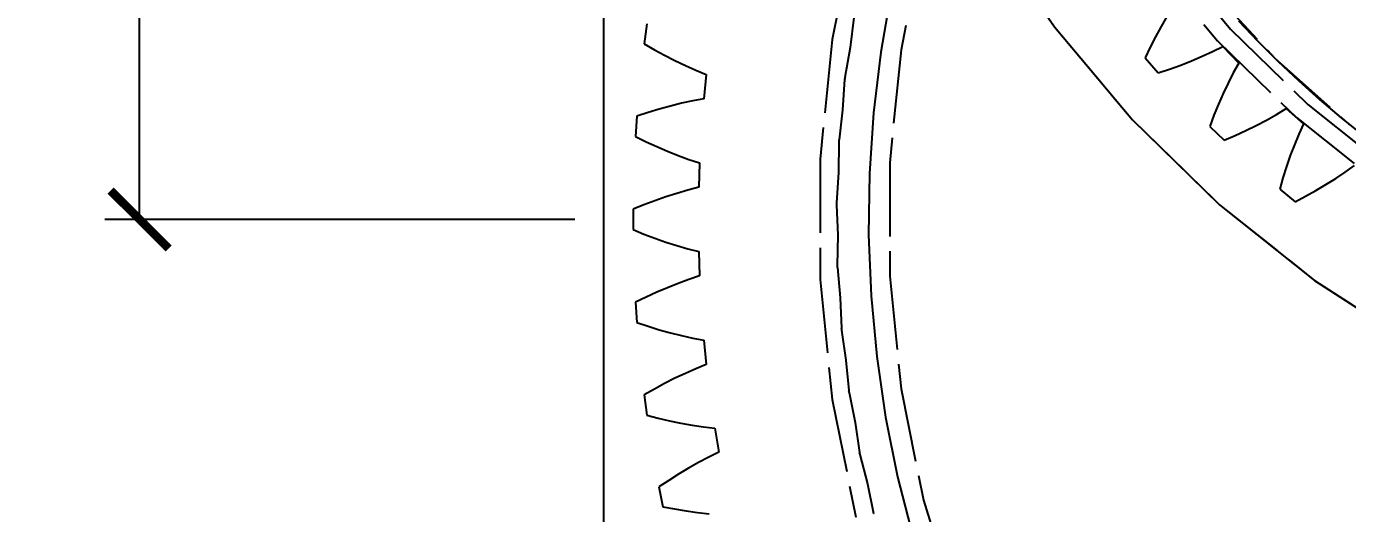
# Model space of a CAD drawing. Header units: millimetres. Extents: x -9 to 243, y -53 to 196.
# Drawn here: x -9.2 to 13.56, y 124.63 to 133.03 of the extents above; entities that cross this region are included whole.
import ezdxf

# ---------------------------------------------------------------- set-up
doc = ezdxf.new("R2010")
doc.units = ezdxf.units.MM
doc.linetypes.add('DASHED', pattern=[1.524, 1.27, -0.254])
for name, color, linetype in [('DIMS', 3, 'CONTINUOUS'), ('HIDDEN', 8, 'DASHED'), ('VISIBLE', 7, 'CONTINUOUS')]:
    doc.layers.add(name, color=color, linetype=linetype)
doc.styles.add('OpenSansCondensed-Light', font='OpenSansCondensed-Light.ttf')
doc.dimstyles.new('EZDXF', dxfattribs={"dimtxt": 0.25, "dimasz": 0.175, "dimexe": 0.375, "dimexo": 0.125, "dimgap": 0.1, "dimtad": 1, "dimlfac": 100, "dimzin": 12, "dimdsep": 46, "dimtxsty": 'OpenSansCondensed-Light', "dimblk": 'ARCHTICK', "dimcen": 2.5, "dimazin": 3, "dimtfac": 0.5, "dimtmove": 2, "dimatfit": 3})

# ---------------------------------------------------------------- blocks, each defined once
blk = doc.blocks.new('_ARCHTICK')
at = {"color": 0, "linetype": 'BYBLOCK', "const_width": 0.15}
blk.add_lwpolyline([(-0.5, -0.5), (0.5, 0.5)], dxfattribs=at)

msp = doc.modelspace()

# ---------------------------------------------------------------- linework, layer by layer
at = {"layer": 'HIDDEN'}
for points in [[(0.75, 81.6), (0.75, 187.1)], [(14.75, 163.88653), (12.99138, 162.7507), (11.3546, 161.44541), (9.85591, 159.98363), (8.51022, 158.37989), (7.33089, 156.65014), (6.32965, 154.81156), (5.51645, 152.88242), (4.89938, 150.88191), (4.48455, 148.82989), (4.2761, 146.74676), (4.2761, 144.65324), (4.48455, 142.57011), (4.89938, 140.51809), (5.51645, 138.51758), (6.32965, 136.58844), (7.33089, 134.74986), (8.51022, 133.02011), (9.85591, 131.41637), (11.3546, 129.95459), (12.99138, 128.6493), (14.75, 127.51347)], [(14.75, 163.88653), (12.99138, 162.7507), (11.3546, 161.44541), (9.85591, 159.98363), (8.51022, 158.37989), (7.33089, 156.65014), (6.32965, 154.81156), (5.51645, 152.88242), (4.89938, 150.88191), (4.48455, 148.82989), (4.2761, 146.74676), (4.2761, 144.65324), (4.48455, 142.57011), (4.89938, 140.51809), (5.51645, 138.51758), (6.32965, 136.58844), (7.33089, 134.74986), (8.51022, 133.02011), (9.85591, 131.41637), (11.3546, 129.95459), (12.99138, 128.6493), (14.75, 127.51347)], [(14.75, 163.88653), (12.99138, 162.7507), (11.3546, 161.44541), (9.85591, 159.98363), (8.51022, 158.37989), (7.33089, 156.65014), (6.32965, 154.81156), (5.51645, 152.88242), (4.89938, 150.88191), (4.48455, 148.82989), (4.2761, 146.74676), (4.2761, 144.65324), (4.48455, 142.57011), (4.89938, 140.51809), (5.51645, 138.51758), (6.32965, 136.58844), (7.33089, 134.74986), (8.51022, 133.02011), (9.85591, 131.41637), (11.3546, 129.95459), (12.99138, 128.6493), (14.75, 127.51347)], [(14.75, 163.88653), (12.99138, 162.7507), (11.3546, 161.44541), (9.85591, 159.98363), (8.51022, 158.37989), (7.33089, 156.65014), (6.32965, 154.81156), (5.51645, 152.88242), (4.89938, 150.88191), (4.48455, 148.82989), (4.2761, 146.74676), (4.2761, 144.65324), (4.48455, 142.57011), (4.89938, 140.51809), (5.51645, 138.51758), (6.32965, 136.58844), (7.33089, 134.74986), (8.51022, 133.02011), (9.85591, 131.41637), (11.3546, 129.95459), (12.99138, 128.6493), (14.75, 127.51347)], [(14.75, 163.88653), (12.99138, 162.7507), (11.3546, 161.44541), (9.85591, 159.98363), (8.51022, 158.37989), (7.33089, 156.65014), (6.32965, 154.81156), (5.51645, 152.88242), (4.89938, 150.88191), (4.48455, 148.82989), (4.2761, 146.74676), (4.2761, 144.65324), (4.48455, 142.57011), (4.89938, 140.51809), (5.51645, 138.51758), (6.32965, 136.58844), (7.33089, 134.74986), (8.51022, 133.02011), (9.85591, 131.41637), (11.3546, 129.95459), (12.99138, 128.6493), (14.75, 127.51347)], [(14.15887, 161.12682), (12.67797, 159.94584), (11.32201, 158.62328), (10.10448, 157.17228), (9.03747, 155.60727), (8.13159, 153.94379), (7.39584, 152.19838), (6.83753, 150.38839), (6.46221, 148.5318), (6.27362, 146.64707), (6.27362, 144.75293), (6.46221, 142.8682), (6.83753, 141.01161), (7.39584, 139.20162), (8.13159, 137.45621), (9.03747, 135.79273), (10.10448, 134.22772), (11.32201, 132.77672), (12.67797, 131.45416), (14.15887, 130.27318)], [(14.15887, 161.12682), (12.67797, 159.94584), (11.32201, 158.62328), (10.10448, 157.17228), (9.03747, 155.60727), (8.13159, 153.94379), (7.39584, 152.19838), (6.83753, 150.38839), (6.46221, 148.5318), (6.27362, 146.64707), (6.27362, 144.75293), (6.46221, 142.8682), (6.83753, 141.01161), (7.39584, 139.20162), (8.13159, 137.45621), (9.03747, 135.79273), (10.10448, 134.22772), (11.32201, 132.77672), (12.67797, 131.45416), (14.15887, 130.27318)], [(14.75379, 160.93416), (13.38704, 159.89578), (12.1224, 158.73519), (10.97078, 157.46239), (9.94208, 156.08833), (9.04515, 154.62485), (8.28773, 153.08453), (7.67632, 151.48065), (7.2162, 149.827), (6.91133, 148.13783), (6.76432, 146.42767), (6.77644, 144.71125), (6.9476, 143.00333), (7.27631, 141.31864), (7.75974, 139.67165), (8.39375, 138.07657), (9.17286, 136.54711), (10.09037, 135.09644), (11.13838, 133.73705), (12.30787, 132.48065), (13.58877, 131.33805)], [(14.33399, 160.88324), (12.87647, 159.72091), (11.54193, 158.41923), (10.34362, 156.99114), (9.29346, 155.45084), (8.40188, 153.81363), (7.67775, 152.09578), (7.12825, 150.31436), (6.75886, 148.48709), (6.57325, 146.63212), (6.57325, 144.76788), (6.75886, 142.91291), (7.12825, 141.08564), (7.67775, 139.30422), (8.40188, 137.58637), (9.29346, 135.94916), (10.34362, 134.40886), (11.54193, 132.98077), (12.87647, 131.67909), (14.33399, 130.51676)], [(14.33399, 160.88324), (12.87647, 159.72091), (11.54193, 158.41923), (10.34362, 156.99114), (9.29346, 155.45084), (8.40188, 153.81363), (7.67775, 152.09578), (7.12825, 150.31436), (6.75886, 148.48709), (6.57325, 146.63212), (6.57325, 144.76788), (6.75886, 142.91291), (7.12825, 141.08564), (7.67775, 139.30422), (8.40188, 137.58637), (9.29346, 135.94916), (10.34362, 134.40886), (11.54193, 132.98077), (12.87647, 131.67909), (14.33399, 130.51676)], [(14.33399, 160.88324), (12.87647, 159.72091), (11.54193, 158.41923), (10.34362, 156.99114), (9.29346, 155.45084), (8.40188, 153.81363), (7.67775, 152.09578), (7.12825, 150.31436), (6.75886, 148.48709), (6.57325, 146.63212), (6.57325, 144.76788), (6.75886, 142.91291), (7.12825, 141.08564), (7.67775, 139.30422), (8.40188, 137.58637), (9.29346, 135.94916), (10.34362, 134.40886), (11.54193, 132.98077), (12.87647, 131.67909), (14.33399, 130.51676)], [(14.33399, 160.88324), (12.87647, 159.72091), (11.54193, 158.41923), (10.34362, 156.99114), (9.29346, 155.45084), (8.40188, 153.81363), (7.67775, 152.09578), (7.12825, 150.31436), (6.75886, 148.48709), (6.57325, 146.63212), (6.57325, 144.76788), (6.75886, 142.91291), (7.12825, 141.08564), (7.67775, 139.30422), (8.40188, 137.58637), (9.29346, 135.94916), (10.34362, 134.40886), (11.54193, 132.98077), (12.87647, 131.67909), (14.33399, 130.51676)], [(14.84897, 147.71512), (13.10693, 146.58999), (11.48557, 145.297), (10.00101, 143.849), (8.668, 142.26038), (7.49979, 140.54693), (6.50799, 138.72568), (5.70245, 136.81473), (5.09119, 134.83306), (4.68027, 132.80039), (4.47379, 130.7369), (4.47379, 128.6631), (4.68027, 126.59961), (5.09119, 124.56694)], [(14.84897, 147.71512), (13.10693, 146.58999), (11.48557, 145.297), (10.00101, 143.849), (8.668, 142.26038), (7.49979, 140.54693), (6.50799, 138.72568), (5.70245, 136.81473), (5.09119, 134.83306), (4.68027, 132.80039), (4.47379, 130.7369), (4.47379, 128.6631), (4.68027, 126.59961), (5.09119, 124.56694)], [(13.80742, 145.61566), (12.27959, 144.39726), (10.88067, 143.03279), (9.62456, 141.53581), (8.52373, 139.92121), (7.58915, 138.20502), (6.83008, 136.4043), (6.25408, 134.53696), (5.86687, 132.62154), (5.6723, 130.67708), (5.6723, 128.72292), (5.86687, 126.77846), (6.25408, 124.86304), (6.83008, 122.9957)], [(13.80742, 145.61566), (12.27959, 144.39726), (10.88067, 143.03279), (9.62456, 141.53581), (8.52373, 139.92121), (7.58915, 138.20502), (6.83008, 136.4043), (6.25408, 134.53696), (5.86687, 132.62154), (5.6723, 130.67708), (5.6723, 128.72292), (5.86687, 126.77846), (6.25408, 124.86304), (6.83008, 122.9957)], [(5.69728, 133.62283), (5.5175, 132.58546)], [(5.69728, 133.62283), (5.5175, 132.58546)], [(5.05157, 133.18187), (4.9896, 132.66265)], [(5.05157, 133.18187), (4.9896, 132.66265)], [(10.44726, 133.19922), (10.34772, 133.02667)], [(10.44726, 133.19922), (10.34772, 133.02667)], [(1.4882, 133.07297), (1.44135, 132.72463)], [(1.4882, 133.07297), (1.44135, 132.72463)], [(10.34772, 133.02667), (10.25235, 132.84959)], [(10.34772, 133.02667), (10.25235, 132.84959)], [(11.6807, 133.12526), (12.01641, 132.77243), (12.3613, 132.42855), (12.71511, 132.09388), (13.07762, 131.76863), (13.44856, 131.45304), (13.82768, 131.14732)], [(1.44135, 132.72463), (1.61773, 132.62417)], [(1.44135, 132.72463), (1.61773, 132.62417)], [(10.25235, 132.84959), (10.16102, 132.66824)], [(10.25235, 132.84959), (10.16102, 132.66824)], [(1.61773, 132.62417), (1.79493, 132.52849)], [(1.61773, 132.62417), (1.79493, 132.52849)], [(1.79493, 132.52849), (1.97295, 132.43779)], [(1.79493, 132.52849), (1.97295, 132.43779)], [(4.9896, 132.66265), (4.90031, 132.14743)], [(4.9896, 132.66265), (4.90031, 132.14743)], [(5.5175, 132.58546), (5.39272, 131.54005)], [(5.5175, 132.58546), (5.39272, 131.54005)], [(10.16102, 132.66824), (10.07362, 132.48285)], [(10.16102, 132.66824), (10.07362, 132.48285)], [(10.07362, 132.48285), (10.29991, 132.22742)], [(10.07362, 132.48285), (10.29991, 132.22742)], [(10.8728, 132.43397), (11.05609, 132.51199)], [(10.8728, 132.43397), (11.05609, 132.51199)], [(11.05609, 132.51199), (11.23509, 132.59495)], [(11.05609, 132.51199), (11.23509, 132.59495)], [(11.23509, 132.59495), (11.4094, 132.68318)], [(11.23509, 132.59495), (11.4094, 132.68318)], [(11.4094, 132.68318), (11.68643, 132.39476)], [(11.4094, 132.68318), (11.68643, 132.39476)], [(1.97295, 132.43779), (2.15178, 132.35233)], [(1.97295, 132.43779), (2.15178, 132.35233)], [(2.15178, 132.35233), (2.33141, 132.27241)], [(2.15178, 132.35233), (2.33141, 132.27241)], [(2.33141, 132.27241), (2.51185, 132.19843)], [(2.33141, 132.27241), (2.51185, 132.19843)], [(10.29991, 132.22742), (10.49448, 132.29184)], [(10.29991, 132.22742), (10.49448, 132.29184)], [(10.49448, 132.29184), (10.68552, 132.36065)], [(10.49448, 132.29184), (10.68552, 132.36065)], [(10.68552, 132.36065), (10.8728, 132.43397)], [(10.68552, 132.36065), (10.8728, 132.43397)], [(11.68643, 132.39476), (11.59125, 132.22414)], [(11.68643, 132.39476), (11.59125, 132.22414)], [(2.51185, 132.19843), (2.46983, 131.78076)], [(2.51185, 132.19843), (2.46983, 131.78076)], [(4.89596, 132.11104), (4.86148, 131.58927)], [(4.89596, 132.11104), (4.86148, 131.58927)], [(4.89717, 132.12935), (4.89406, 132.11137)], [(4.89717, 132.12935), (4.89406, 132.11137)], [(4.89596, 132.11104), (4.89406, 132.11137)], [(4.89596, 132.11104), (4.89406, 132.11137)], [(4.89838, 132.14756), (4.89717, 132.12935)], [(4.89838, 132.14756), (4.89717, 132.12935)], [(4.90031, 132.14743), (4.89838, 132.14756)], [(4.90031, 132.14743), (4.89838, 132.14756)], [(11.50116, 132.04863), (11.41582, 131.86863)], [(11.50116, 132.04863), (11.41582, 131.86863)], [(11.59125, 132.22414), (11.50116, 132.04863)], [(11.59125, 132.22414), (11.50116, 132.04863)], [(11.41582, 131.86863), (11.33501, 131.68445)], [(11.41582, 131.86863), (11.33501, 131.68445)], [(1.70154, 131.60011), (1.50882, 131.54165)], [(1.70154, 131.60011), (1.50882, 131.54165)], [(1.89406, 131.65353), (1.70154, 131.60011)], [(1.89406, 131.65353), (1.70154, 131.60011)], [(2.08632, 131.70166), (1.89406, 131.65353)], [(2.08632, 131.70166), (1.89406, 131.65353)], [(2.27827, 131.7442), (2.08632, 131.70166)], [(2.27827, 131.7442), (2.08632, 131.70166)], [(2.46983, 131.78076), (2.27827, 131.7442)], [(2.46983, 131.78076), (2.27827, 131.7442)], [(4.86148, 131.58927), (4.7995, 131.07006)], [(4.86148, 131.58927), (4.7995, 131.07006)], [(11.33501, 131.68445), (11.25857, 131.49634)], [(11.33501, 131.68445), (11.25857, 131.49634)], [(12.33505, 131.50971), (12.5017, 131.61168)], [(12.33505, 131.50971), (12.5017, 131.61168)], [(12.5017, 131.61168), (12.80104, 131.34649)], [(12.5017, 131.61168), (12.80104, 131.34649)], [(1.31597, 131.47832), (1.2925, 131.12764)], [(1.31597, 131.47832), (1.2925, 131.12764)], [(1.50882, 131.54165), (1.31597, 131.47832)], [(1.50882, 131.54165), (1.31597, 131.47832)], [(5.39272, 131.54005), (5.32328, 130.48951)], [(5.39272, 131.54005), (5.32328, 130.48951)], [(11.25857, 131.49634), (11.18637, 131.30452)], [(11.25857, 131.49634), (11.18637, 131.30452)], [(11.98689, 131.32011), (12.16331, 131.41262)], [(11.98689, 131.32011), (12.16331, 131.41262)], [(12.16331, 131.41262), (12.33505, 131.50971)], [(12.16331, 131.41262), (12.33505, 131.50971)], [(12.80104, 131.34649), (12.7199, 131.16877)], [(12.80104, 131.34649), (12.7199, 131.16877)], [(1.2925, 131.12764), (1.47519, 131.03918)], [(1.2925, 131.12764), (1.47519, 131.03918)], [(11.18637, 131.30452), (11.43248, 131.06813)], [(11.18637, 131.30452), (11.43248, 131.06813)], [(11.43248, 131.06813), (11.62124, 131.148)], [(11.43248, 131.06813), (11.62124, 131.148)], [(11.62124, 131.148), (11.80612, 131.23195)], [(11.62124, 131.148), (11.80612, 131.23195)], [(11.80612, 131.23195), (11.98689, 131.32011)], [(11.80612, 131.23195), (11.98689, 131.32011)], [(12.7199, 131.16877), (12.64422, 130.98657)], [(12.7199, 131.16877), (12.64422, 130.98657)], [(1.47519, 131.03918), (1.65839, 130.95554)], [(1.47519, 131.03918), (1.65839, 130.95554)], [(1.65839, 130.95554), (1.84207, 130.87694)], [(1.65839, 130.95554), (1.84207, 130.87694)], [(1.84207, 130.87694), (2.02621, 130.80362)], [(1.84207, 130.87694), (2.02621, 130.80362)], [(4.79709, 131.03349), (4.79018, 130.51063)], [(4.79709, 131.03349), (4.79018, 130.51063)], [(4.79733, 131.05184), (4.79517, 131.03372)], [(4.79733, 131.05184), (4.79517, 131.03372)], [(4.79709, 131.03349), (4.79517, 131.03372)], [(4.79709, 131.03349), (4.79517, 131.03372)], [(4.79757, 131.07008), (4.79733, 131.05184)], [(4.79757, 131.07008), (4.79733, 131.05184)], [(4.7995, 131.07006), (4.79757, 131.07008)], [(4.7995, 131.07006), (4.79757, 131.07008)], [(12.64422, 130.98657), (12.57364, 130.80029)], [(12.64422, 130.98657), (12.57364, 130.80029)], [(2.02621, 130.80362), (2.21078, 130.73587)], [(2.02621, 130.80362), (2.21078, 130.73587)], [(2.21078, 130.73587), (2.39575, 130.6741)], [(2.21078, 130.73587), (2.39575, 130.6741)], [(2.39575, 130.6741), (2.38172, 130.25457)], [(2.39575, 130.6741), (2.38172, 130.25457)], [(12.57364, 130.80029), (12.50792, 130.61021)], [(12.57364, 130.80029), (12.50792, 130.61021)], [(4.79018, 130.51063), (4.7557, 129.98887)], [(4.79018, 130.51063), (4.7557, 129.98887)], [(5.32328, 130.48951), (5.30939, 129.43677)], [(5.32328, 130.48951), (5.30939, 129.43677)], [(12.44686, 130.41656), (12.39033, 130.21955)], [(12.44686, 130.41656), (12.39033, 130.21955)], [(12.50792, 130.61021), (12.44686, 130.41656)], [(12.50792, 130.61021), (12.44686, 130.41656)], [(13.3554, 130.40591), (13.51878, 130.5165)], [(13.3554, 130.40591), (13.51878, 130.5165)], [(13.51878, 130.5165), (13.67667, 130.63155)], [(13.51878, 130.5165), (13.67667, 130.63155)], [(2.19304, 130.20529), (2.00436, 130.15002)], [(2.19304, 130.20529), (2.00436, 130.15002)], [(2.38172, 130.25457), (2.19304, 130.20529)], [(2.38172, 130.25457), (2.19304, 130.20529)], [(12.39033, 130.21955), (12.65466, 130.00372)], [(12.39033, 130.21955), (12.65466, 130.00372)], [(12.83638, 130.09852), (13.0139, 130.19708)], [(12.83638, 130.09852), (13.0139, 130.19708)], [(13.0139, 130.19708), (13.187, 130.2995)], [(13.0139, 130.19708), (13.187, 130.2995)], [(13.187, 130.2995), (13.3554, 130.40591)], [(13.187, 130.2995), (13.3554, 130.40591)], [(1.62721, 130.023), (1.43883, 129.9518)], [(1.62721, 130.023), (1.43883, 129.9518)], [(1.81573, 130.08916), (1.62721, 130.023)], [(1.81573, 130.08916), (1.62721, 130.023)], [(2.00436, 130.15002), (1.81573, 130.08916)], [(2.00436, 130.15002), (1.81573, 130.08916)], [(4.75449, 129.97056), (4.75328, 129.95235)], [(4.75449, 129.97056), (4.75328, 129.95235)], [(4.7557, 129.98887), (4.75376, 129.98879)], [(4.7557, 129.98887), (4.75376, 129.98879)], [(4.75376, 129.98879), (4.75449, 129.97056)], [(4.75376, 129.98879), (4.75449, 129.97056)], [(12.65466, 130.00372), (12.83638, 130.09852)], [(12.65466, 130.00372), (12.83638, 130.09852)], [(1.43883, 129.9518), (1.25064, 129.87573)], [(1.43883, 129.9518), (1.25064, 129.87573)], [(1.25064, 129.87573), (1.25064, 129.52427)], [(1.25064, 129.87573), (1.25064, 129.52427)], [(4.75521, 129.95222), (4.75328, 129.95235)], [(4.75521, 129.95222), (4.75328, 129.95235)], [(4.75521, 129.95222), (4.77592, 129.42973)], [(4.75521, 129.95222), (4.77592, 129.42973)], [(1.25064, 129.52427), (1.43883, 129.4482)], [(1.25064, 129.52427), (1.43883, 129.4482)], [(1.43883, 129.4482), (1.62721, 129.377)], [(1.43883, 129.4482), (1.62721, 129.377)], [(1.62721, 129.377), (1.81573, 129.31084)], [(1.62721, 129.377), (1.81573, 129.31084)], [(1.81573, 129.31084), (2.00436, 129.24998)], [(1.81573, 129.31084), (2.00436, 129.24998)], [(4.77592, 129.42973), (4.76901, 128.90687)], [(4.77592, 129.42973), (4.76901, 128.90687)], [(5.30939, 129.43677), (5.35107, 128.38476)], [(5.30939, 129.43677), (5.35107, 128.38476)], [(2.00436, 129.24998), (2.19304, 129.19471)], [(2.00436, 129.24998), (2.19304, 129.19471)], [(2.19304, 129.19471), (2.38172, 129.14543)], [(2.19304, 129.19471), (2.38172, 129.14543)], [(2.38172, 129.14543), (2.39575, 128.7259)], [(2.38172, 129.14543), (2.39575, 128.7259)], [(4.76901, 128.90687), (4.76709, 128.90669)], [(4.76901, 128.90687), (4.76709, 128.90669)], [(4.76709, 128.90669), (4.76877, 128.88852)], [(4.76709, 128.90669), (4.76877, 128.88852)], [(4.76877, 128.88852), (4.76853, 128.87027)], [(4.76877, 128.88852), (4.76853, 128.87027)], [(4.77046, 128.87025), (4.76853, 128.87027)], [(4.77046, 128.87025), (4.76853, 128.87027)], [(4.77046, 128.87025), (4.81871, 128.34958)], [(4.77046, 128.87025), (4.81871, 128.34958)], [(2.02621, 128.59638), (1.84207, 128.52306)], [(2.02621, 128.59638), (1.84207, 128.52306)], [(2.21078, 128.66413), (2.02621, 128.59638)], [(2.21078, 128.66413), (2.02621, 128.59638)], [(2.39575, 128.7259), (2.21078, 128.66413)], [(2.39575, 128.7259), (2.21078, 128.66413)], [(1.65839, 128.44446), (1.47519, 128.36082)], [(1.65839, 128.44446), (1.47519, 128.36082)], [(1.84207, 128.52306), (1.65839, 128.44446)], [(1.84207, 128.52306), (1.65839, 128.44446)], [(5.35107, 128.38476), (5.44821, 127.33642)], [(5.35107, 128.38476), (5.44821, 127.33642)], [(1.47519, 128.36082), (1.2925, 128.27236)], [(1.47519, 128.36082), (1.2925, 128.27236)], [(1.2925, 128.27236), (1.31597, 127.92168)], [(1.2925, 128.27236), (1.31597, 127.92168)], [(4.81871, 128.34958), (4.83941, 127.82708)], [(4.81871, 128.34958), (4.83941, 127.82708)], [(1.31597, 127.92168), (1.50882, 127.85835)], [(1.31597, 127.92168), (1.50882, 127.85835)], [(1.50882, 127.85835), (1.70154, 127.79989)], [(1.50882, 127.85835), (1.70154, 127.79989)], [(1.70154, 127.79989), (1.89406, 127.74647)], [(1.70154, 127.79989), (1.89406, 127.74647)], [(1.89406, 127.74647), (2.08632, 127.69834)], [(1.89406, 127.74647), (2.08632, 127.69834)], [(2.08632, 127.69834), (2.27827, 127.6558)], [(2.08632, 127.69834), (2.27827, 127.6558)], [(4.83941, 127.82708), (4.8375, 127.8268)], [(4.83941, 127.82708), (4.8375, 127.8268)], [(4.8375, 127.8268), (4.84014, 127.80875)], [(4.8375, 127.8268), (4.84014, 127.80875)], [(4.84014, 127.80875), (4.84086, 127.79051)], [(4.84014, 127.80875), (4.84086, 127.79051)], [(4.84279, 127.79059), (4.84086, 127.79051)], [(4.84279, 127.79059), (4.84086, 127.79051)], [(4.84279, 127.79059), (4.91845, 127.27319)], [(4.84279, 127.79059), (4.91845, 127.27319)], [(2.27827, 127.6558), (2.46983, 127.61924)], [(2.27827, 127.6558), (2.46983, 127.61924)], [(2.46983, 127.61924), (2.51185, 127.20157)], [(2.46983, 127.61924), (2.51185, 127.20157)], [(4.91845, 127.27319), (4.9667, 126.75252)], [(4.91845, 127.27319), (4.9667, 126.75252)], [(5.44821, 127.33642), (5.60055, 126.29467)], [(5.44821, 127.33642), (5.60055, 126.29467)], [(2.15178, 127.04767), (1.97295, 126.96221)], [(2.15178, 127.04767), (1.97295, 126.96221)], [(2.33141, 127.12759), (2.15178, 127.04767)], [(2.33141, 127.12759), (2.15178, 127.04767)], [(2.51185, 127.20157), (2.33141, 127.12759)], [(2.51185, 127.20157), (2.33141, 127.12759)], [(1.61773, 126.77583), (1.44135, 126.67537)], [(1.61773, 126.77583), (1.44135, 126.67537)], [(1.79493, 126.87151), (1.61773, 126.77583)], [(1.79493, 126.87151), (1.61773, 126.77583)], [(1.97295, 126.96221), (1.79493, 126.87151)], [(1.97295, 126.96221), (1.79493, 126.87151)], [(1.44135, 126.67537), (1.4882, 126.32703)], [(1.44135, 126.67537), (1.4882, 126.32703)], [(4.9667, 126.75252), (4.9648, 126.75214)], [(4.9667, 126.75252), (4.9648, 126.75214)], [(4.9648, 126.75214), (4.96839, 126.73425)], [(4.9648, 126.75214), (4.96839, 126.73425)], [(4.96839, 126.73425), (4.97008, 126.71608)], [(4.96839, 126.73425), (4.97008, 126.71608)], [(4.972, 126.71625), (4.97008, 126.71608)], [(4.972, 126.71625), (4.97008, 126.71608)], [(4.972, 126.71625), (5.07486, 126.20357)], [(4.972, 126.71625), (5.07486, 126.20357)], [(1.4882, 126.32703), (1.68485, 126.27673)], [(1.4882, 126.32703), (1.68485, 126.27673)], [(1.68485, 126.27673), (1.88104, 126.23127)], [(1.68485, 126.27673), (1.88104, 126.23127)], [(1.88104, 126.23127), (2.07669, 126.19083)], [(1.88104, 126.23127), (2.07669, 126.19083)], [(2.07669, 126.19083), (2.27175, 126.15565)], [(2.07669, 126.19083), (2.27175, 126.15565)], [(2.27175, 126.15565), (2.46611, 126.12602)], [(2.27175, 126.15565), (2.46611, 126.12602)], [(2.46611, 126.12602), (2.65968, 126.10234)], [(2.46611, 126.12602), (2.65968, 126.10234)], [(2.65968, 126.10234), (2.7295, 125.68841)], [(2.65968, 126.10234), (2.7295, 125.68841)], [(5.07486, 126.20357), (5.15052, 125.68617)], [(5.07486, 126.20357), (5.15052, 125.68617)], [(5.60055, 126.29467), (5.80765, 125.26241)], [(5.60055, 126.29467), (5.80765, 125.26241)], [(2.7295, 125.68841), (2.55441, 125.60254)], [(2.7295, 125.68841), (2.55441, 125.60254)], [(5.15052, 125.68617), (5.14865, 125.68569)], [(5.15052, 125.68617), (5.14865, 125.68569)], [(5.14865, 125.68569), (5.15318, 125.66801)], [(5.14865, 125.68569), (5.15318, 125.66801)], [(5.15318, 125.66801), (5.15582, 125.64995)], [(5.15318, 125.66801), (5.15582, 125.64995)], [(5.15773, 125.65023), (5.15582, 125.64995)], [(5.15773, 125.65023), (5.15582, 125.64995)], [(5.15773, 125.65023), (5.2875, 125.14369)], [(5.15773, 125.65023), (5.2875, 125.14369)], [(2.2078, 125.41358), (2.03623, 125.3112)], [(2.2078, 125.41358), (2.03623, 125.3112)], [(2.38052, 125.5108), (2.2078, 125.41358)], [(2.38052, 125.5108), (2.2078, 125.41358)], [(2.55441, 125.60254), (2.38052, 125.5108)], [(2.55441, 125.60254), (2.38052, 125.5108)], [(1.86581, 125.2039), (1.69655, 125.09188)], [(1.86581, 125.2039), (1.69655, 125.09188)], [(2.03623, 125.3112), (1.86581, 125.2039)], [(2.03623, 125.3112), (1.86581, 125.2039)], [(5.80765, 125.26241), (6.06894, 124.24252)], [(5.80765, 125.26241), (6.06894, 124.24252)], [(1.69655, 125.09188), (1.76655, 124.74745)], [(1.69655, 125.09188), (1.76655, 124.74745)], [(5.2875, 125.14369), (5.39036, 124.631)], [(5.2875, 125.14369), (5.39036, 124.631)], [(1.76655, 124.74745), (1.96612, 124.7104)], [(1.76655, 124.74745), (1.96612, 124.7104)], [(1.96612, 124.7104), (2.16491, 124.67814)], [(1.96612, 124.7104), (2.16491, 124.67814)], [(2.16491, 124.67814), (2.36283, 124.65086)], [(2.16491, 124.67814), (2.36283, 124.65086)], [(2.36283, 124.65086), (2.5598, 124.62879)], [(2.36283, 124.65086), (2.5598, 124.62879)], [(5.39036, 124.631), (5.38852, 124.63043)], [(5.39036, 124.631), (5.38852, 124.63043)]]:
    msp.add_lwpolyline(points, dxfattribs=at)
at = {"layer": 'VISIBLE'}
for points in [[(0.75, 81.6), (0.75, 187.1)], [(14.75, 163.88653), (12.99138, 162.7507), (11.3546, 161.44541), (9.85591, 159.98363), (8.51022, 158.37989), (7.33089, 156.65014), (6.32965, 154.81156), (5.51645, 152.88242), (4.89938, 150.88191), (4.48455, 148.82989), (4.2761, 146.74676), (4.2761, 144.65324), (4.48455, 142.57011), (4.89938, 140.51809), (5.51645, 138.51758), (6.32965, 136.58844), (7.33089, 134.74986), (8.51022, 133.02011), (9.85591, 131.41637), (11.3546, 129.95459), (12.99138, 128.6493), (14.75, 127.51347)]]:
    msp.add_lwpolyline(points, dxfattribs=at)

# ---------------------------------------------------------------- dimensions: what is measured, and where the dimension line sits
at = {"layer": 'DIMS'}
msp.add_linear_dim(base=(-7.25, 129.7), p1=(0.75, 129.7), p2=(0.75, 145.7), angle=90, dimstyle='EZDXF', override={"dimtxt": 1.6, "dimasz": 1, "dimexe": 0.6, "dimexo": 0.5, "dimdec": 2}, dxfattribs=at).render()

doc.saveas('drawing.dxf')
